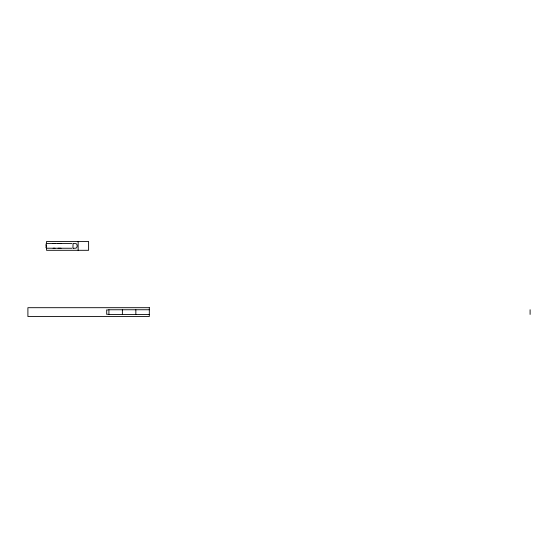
<?xml version="1.0" encoding="UTF-8"?>
<svg xmlns="http://www.w3.org/2000/svg" width="558" height="558" viewBox="0 0 558 558"><rect width="100%" height="100%" fill="white"/><g stroke="black" fill="none" stroke-linecap="round" stroke-linejoin="round"><path stroke-width="0.84" d="M45.798 244.202L47.081 243.546L71.905 243.518M46.147 245.178L46.161 245.15A2.762 2.504 -90 0 0 46.147 246.49L46.175 246.65M107.387 310.018L108.14 309.829M108.81 309.767L149.314 309.746M53.101 243.518L55.033 243.518M58.081 243.518L61.031 243.518M58.081 248.254L61.031 248.254M71.905 248.254L47.081 248.233L45.798 247.578M149.314 314.482L108.81 314.454M53.101 248.254L55.033 248.254M73.342 248.254L74.695 248.254A10.058 9.598 90 0 0 75.463 248.212L76.139 248.038A1.409 1.346 -90 0 0 76.655 247.626L76.99 246.922A3.606 3.439 -90 0 0 76.948 244.739L76.711 244.23A1.43 1.36 -90 0 0 76.139 243.734L75.142 243.539A13.322 12.715 90 0 0 74.695 243.525L73.342 243.525A3.034 2.895 90 0 0 73.084 243.539L72.917 247.731A4.743 4.527 90 0 0 72.924 248.024L73.189 248.247M108.14 314.398L107.387 314.203M530.1 309.746L530.1 314.419M135.845 309.802L135.845 314.405M122.376 309.802L122.376 314.405M108.908 309.802L108.908 314.419M106.704 309.802L106.704 314.419M78.141 241.475L78.141 250.305M46.551 243.881L46.551 241.475L88.603 241.475L88.603 250.305L46.544 250.305L46.551 247.891M46.181 245.018A0.879 0.795 -90 0 1 46.523 245.178M46.516 246.594A0.879 0.795 -90 0 1 46.188 246.748M149.314 307.695L27.9 307.695L27.9 316.526L149.314 316.526L149.314 307.695"/></g></svg>
